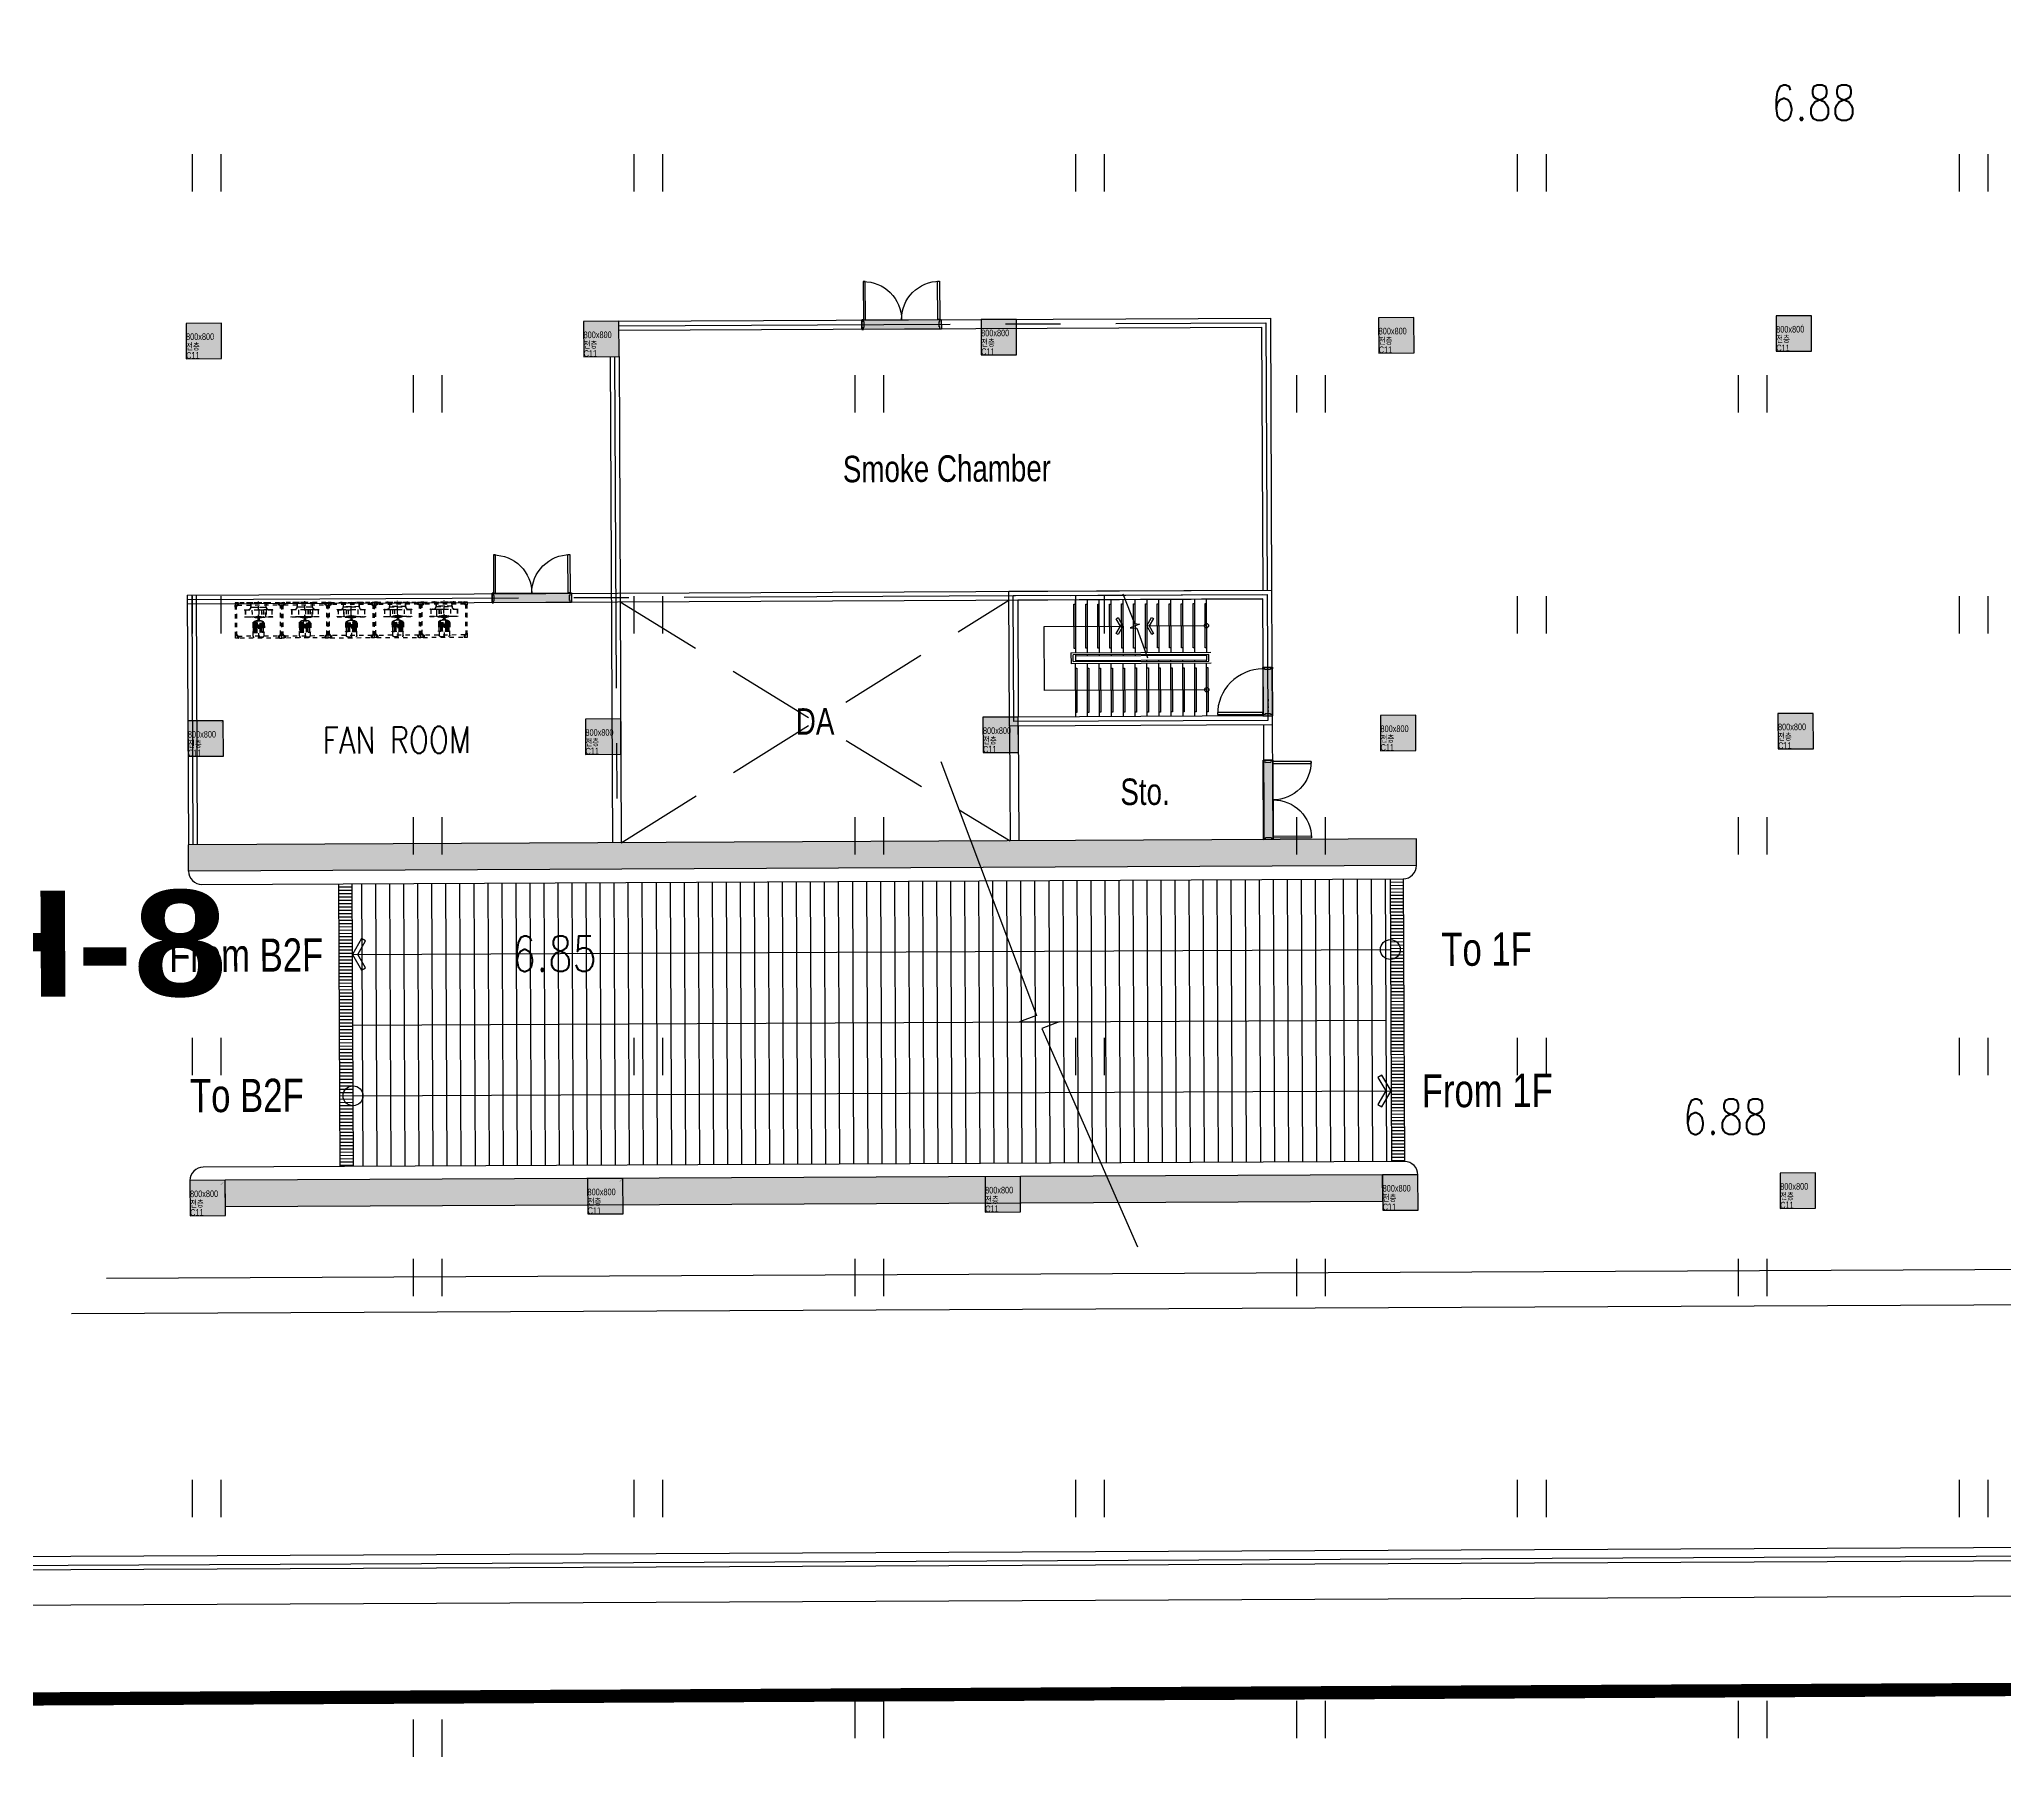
# Model space of a CAD drawing. Extents: x 582395 to 582722, y 2329868 to 2330119.
# Drawn here: x 582490.56 to 582535.06, y 2329956.29 to 2329995.15 of the extents above; entities that cross this region are included whole.
import ezdxf
from ezdxf.enums import TextEntityAlignment as Align

# ---------------------------------------------------------------- set-up
doc = ezdxf.new("R2010")
doc.units = 0
for name, pattern in [('ACAD_ISO05W100', [33, 24, -3, 0, -3, 0, -3]), ('CENTER2', [1.125, 0.75, -0.125, 0.125, -0.125]), ('DASHED', [3, 2, -1]), ('HIDDEN', [2, 1, -1])]:
    doc.linetypes.add(name, pattern=pattern)
for name, color, linetype in [('A-252', 252, 'Continuous'), ('A-254', 254, 'Continuous'), ('A-CEN2', 8, 'CENTER2'), ('A-COL', 2, 'Continuous'), ('A-CON', 2, 'Continuous'), ('A-ELE4', 8, 'Continuous'), ('A-HR', 6, 'Continuous'), ('A-OPEN2', 9, 'DASHED'), ('A-PAT', 251, 'Continuous'), ('A-SITE', 2, 'ACAD_ISO05W100'), ('A-STR', 4, 'Continuous'), ('A-SYM', 7, 'Continuous'), ('A-TXT1', 3, 'Continuous'), ('A-WALB', 3, 'Continuous'), ('dc1', 4, 'Continuous'), ('KYHIEU', 3, 'Continuous'), ('MM-ACHT-EQPM', 1, 'Continuous'), ('RG', 11, 'Continuous'), ('X-PLAN$0$A-DOOR', 4, 'Continuous'), ('X-PLAN$0$A-DOORF', 9, 'Continuous'), ('새 블$0$_A-DIM', 7, 'Continuous')]:
    doc.layers.add(name, color=color, linetype=linetype)
doc.layers.add('EText', color=9, linetype='Continuous', lineweight=5)
doc.styles.add('DC', font='romans.shx', dxfattribs={"width": 0.8, "height": 0.8})
doc.styles.add('Hrtext', font='', dxfattribs={"width": 0.8})
doc.styles.add('style1', font='romans.shx')
doc.styles.add('X-PLAN$0$Standard', font='')
doc.styles.add('새 블$0$arial black', font='')
doc.styles.get('Hrtext').set_extended_font_data('Dotum')
doc.styles.get('X-PLAN$0$Standard').set_extended_font_data('DotumChe')
doc.styles.get('새 블$0$arial black').set_extended_font_data('Arial Black')

# ---------------------------------------------------------------- blocks, each defined once
blk = doc.blocks.new('A$C4eba979e')
at = {"layer": 'A-254'}
h = blk.add_hatch(color=256, dxfattribs=at)
h.dxf.hatch_style = 1
h.paths.add_polyline_path([(400, 400), (-400, 400), (-400, -400), (400, -400)])
at = {"layer": 'A-COL'}
blk.add_lwpolyline([(-400, -400), (400, -400), (400, 400), (-400, 400)], close=True, dxfattribs=at)
at = {"layer": 'Defpoints', "const_width": 0.373}
blk.add_lwpolyline([(400, 400), (-400, -400)], dxfattribs=at)
at = {"layer": 'Defpoints', "style": 'Hrtext', "width": 0.8}
for s, p in [('800x800', (-400, 22)), ('C11', (-400, -400)), ('전층', (-400, -200))]:
    blk.add_text(s, height=150, dxfattribs=at).set_placement(p)
blk = doc.blocks.new('DOOR_DOUBLE-1')
at = {"layer": 'X-PLAN$0$A-DOOR', "true_color": 0xffffff}
h = blk.add_hatch(color=7, dxfattribs=at)
h.dxf.hatch_style = 1
h.paths.add_polyline_path([(900, 220), (-900, 220), (-900, 0), (900, 0)])
at = {"layer": 'X-PLAN$0$A-DOOR'}
for points in [[(-865, 220), (-820, 220), (-820, 1085), (-865, 1085)], [(865, 220), (820, 220), (820, 1085), (865, 1085)], [(-900, 0), (-865, 0), (-865, 50), (-850, 50), (-850, 170), (-865, 170), (-865, 220), (-900, 220)], [(900, 0), (865, 0), (865, 50), (850, 50), (850, 170), (865, 170), (865, 220), (900, 220)]]:
    blk.add_lwpolyline(points, close=True, dxfattribs=at)
at = {"layer": 'X-PLAN$0$A-DOOR', "color": 7, "true_color": 0xffffff}
blk.add_lwpolyline([(900, 220), (-900, 220), (-900, 0), (900, 0)], close=True, dxfattribs=at)
at = {"layer": 'X-PLAN$0$A-DOORF'}
for centre, start, end in [((-865, 220), 359.9893, 90.0107), ((865, 220), 89.9893, 180.0107)]:
    blk.add_arc(centre, 865, start, end, dxfattribs=at)
blk = doc.blocks.new('A$C332D1D69')
at = {"layer": 'MM-ACHT-EQPM', "color": 253, "linetype": 'HIDDEN'}
for p, q in [((30, 1000), (30, 1050)), ((30, 1050), (97, 1050)), ((30, 47), (30, 1003)), ((30, 47), (30, 1003)), ((30, 1000), (65, 1000)), ((32, 978), (32, 1000)), ((32, 978), (34, 975)), ((33, 978), (33, 1000)), ((33, 978), (34, 976)), ((76, 976), (34, 976)), ((76, 975), (34, 975)), ((80, 1000), (65, 1000)), ((77, 978), (76, 976)), ((78, 978), (76, 975)), ((783, 1050), (77, 1050)), ((783, 1050), (77, 1050)), ((77, 978), (77, 1000)), ((78, 978), (78, 1000)), ((80, 1020), (97, 1020)), ((80, 1000), (80, 1020)), ((80, 1000), (80, 50)), ((80, 1000), (97, 1000)), ((97, 1020), (97, 1050)), ((97, 1050), (97, 1050)), ((119, 1048), (97, 1048)), ((119, 1047), (97, 1047)), ((119, 1023), (97, 1023)), ((119, 1022), (97, 1022)), ((780, 1020), (97, 1020)), ((97, 1020), (97, 1000)), ((119, 1048), (122, 1046)), ((119, 1047), (121, 1046)), ((119, 1022), (122, 1024)), ((119, 1023), (121, 1024)), ((121, 1046), (121, 1024)), ((122, 1046), (122, 1024)), ((741, 1048), (738, 1046)), ((738, 1046), (738, 1024)), ((741, 1022), (738, 1024)), ((741, 1047), (739, 1046)), ((739, 1046), (739, 1024)), ((741, 1023), (739, 1024)), ((741, 1048), (763, 1048)), ((741, 1047), (763, 1047)), ((741, 1023), (763, 1023)), ((741, 1022), (763, 1022)), ((763, 1020), (763, 1050)), ((830, 1050), (763, 1050)), ((763, 1050), (763, 1050)), ((763, 1020), (763, 1000)), ((780, 1020), (763, 1020)), ((780, 1000), (763, 1000)), ((780, 1000), (780, 1020)), ((780, 1000), (780, 50)), ((780, 1000), (795, 1000)), ((782, 978), (782, 1000)), ((782, 978), (784, 975)), ((783, 978), (783, 1000)), ((783, 978), (784, 976)), ((784, 976), (826, 976)), ((784, 975), (826, 975)), ((830, 1000), (795, 1000)), ((827, 978), (826, 976)), ((828, 978), (826, 975)), ((827, 978), (827, 1000)), ((828, 978), (828, 1000)), ((830, 1000), (830, 1050)), ((830, 47), (830, 1003)), ((406, 525), (0, 525)), ((30, 796), (33, 796)), ((30, 525), (30, 796)), ((33, 789), (30, 792)), ((33, 777), (30, 779)), ((33, 764), (30, 767)), ((33, 752), (30, 755)), ((30, 254), (30, 525)), ((36, 737), (31, 741)), ((33, 753), (33, 796)), ((33, 525), (33, 736)), ((33, 314), (33, 525)), ((72, 700), (68, 704)), ((86, 698), (83, 701)), ((88, 701), (128, 701)), ((88, 699), (134, 699)), ((98, 699), (96, 701)), ((111, 699), (108, 701)), ((123, 699), (121, 701)), ((128, 706), (129, 706)), ((128, 706), (128, 701)), ((128, 703), (129, 703)), ((128, 701), (134, 701)), ((128, 699), (128, 351)), ((132, 703), (129, 706)), ((134, 701), (133, 701)), ((134, 525), (134, 701)), ((134, 349), (134, 525)), ((143, 704), (140, 706)), ((153, 707), (150, 709)), ((161, 711), (159, 713)), ((169, 715), (167, 717)), ((176, 721), (174, 723)), ((182, 728), (180, 729)), ((187, 735), (185, 737)), ((191, 743), (189, 745)), ((194, 752), (192, 755)), ((193, 847), (196, 847)), ((193, 761), (193, 847)), ((196, 838), (193, 841)), ((196, 826), (193, 828)), ((196, 813), (193, 816)), ((196, 801), (193, 804)), ((196, 788), (193, 791)), ((196, 776), (193, 779)), ((196, 763), (193, 766)), ((193, 525), (193, 748)), ((193, 302), (193, 525)), ((196, 525), (196, 847)), ((196, 826), (351, 826)), ((196, 823), (351, 823)), ((196, 673), (351, 673)), ((196, 203), (196, 525)), ((196, 515), (342, 515)), ((196, 456), (349, 456)), ((196, 454), (349, 454)), ((320, 525), (843, 525)), ((335, 539), (335, 511)), ((335, 539), (335, 511)), ((336, 540), (427, 540)), ((336, 510), (427, 510)), ((342, 587), (342, 515)), ((342, 587), (349, 587)), ((342, 543), (374, 543)), ((342, 515), (342, 463)), ((374, 507), (342, 507)), ((349, 463), (342, 463)), ((349, 635), (349, 515)), ((349, 635), (356, 635)), ((349, 515), (349, 415)), ((351, 847), (356, 847)), ((351, 635), (351, 847)), ((356, 839), (351, 845)), ((356, 827), (351, 832)), ((356, 814), (351, 820)), ((356, 802), (351, 807)), ((356, 789), (351, 795)), ((356, 777), (351, 782)), ((356, 764), (351, 770)), ((356, 752), (351, 757)), ((356, 739), (351, 745)), ((356, 727), (351, 732)), ((356, 714), (351, 720)), ((356, 702), (351, 708)), ((356, 690), (351, 695)), ((356, 677), (351, 683)), ((356, 665), (351, 670)), ((356, 652), (351, 658)), ((356, 640), (351, 645)), ((356, 525), (356, 847)), ((356, 665), (365, 665)), ((356, 203), (356, 525)), ((365, 525), (365, 665)), ((365, 385), (365, 525)), ((366, 587), (374, 587)), ((374, 463), (366, 463)), ((374, 525), (374, 587)), ((374, 463), (374, 525)), ((427, 540), (429, 543)), ((427, 540), (427, 510)), ((429, 507), (427, 510)), ((429, 543), (429, 507)), ((429, 543), (431, 543)), ((429, 507), (431, 507)), ((431, 562), (431, 488)), ((431, 562), (438, 562)), ((431, 488), (438, 488)), ((438, 567), (438, 483)), ((438, 567), (440, 567)), ((438, 483), (440, 483)), ((440, 567), (440, 483)), ((471, 651), (471, 409)), ((486, 651), (471, 651)), ((486, 650), (499, 655)), ((486, 651), (486, 404)), ((699, 638), (486, 638)), ((486, 630), (499, 636)), ((699, 618), (486, 618)), ((486, 611), (499, 616)), ((699, 599), (486, 599)), ((486, 591), (499, 597)), ((699, 579), (486, 579)), ((486, 572), (499, 577)), ((699, 560), (486, 560)), ((486, 552), (499, 558)), ((486, 498), (499, 493)), ((699, 490), (486, 490)), ((486, 478), (499, 473)), ((699, 471), (486, 471)), ((486, 459), (499, 454)), ((699, 451), (486, 451)), ((493, 652), (692, 652)), ((493, 633), (692, 633)), ((493, 613), (692, 613)), ((493, 594), (692, 594)), ((493, 574), (692, 574)), ((493, 555), (692, 555)), ((493, 495), (692, 495)), ((493, 476), (692, 476)), ((493, 456), (692, 456)), ((499, 655), (685, 655)), ((499, 638), (499, 636)), ((499, 636), (685, 636)), ((499, 618), (499, 616)), ((499, 616), (685, 616)), ((499, 599), (499, 597)), ((499, 597), (685, 597)), ((499, 579), (499, 577)), ((499, 577), (685, 577)), ((499, 560), (499, 558)), ((499, 558), (685, 558)), ((499, 493), (685, 493)), ((499, 490), (499, 493)), ((499, 473), (685, 473)), ((499, 471), (499, 473)), ((499, 454), (685, 454)), ((499, 451), (499, 454)), ((587, 655), (587, 397)), ((699, 650), (685, 655)), ((685, 638), (685, 636)), ((699, 630), (685, 636)), ((685, 618), (685, 616)), ((699, 611), (685, 616)), ((685, 599), (685, 597)), ((699, 591), (685, 597)), ((685, 579), (685, 577)), ((699, 572), (685, 577)), ((685, 560), (685, 558)), ((699, 552), (685, 558)), ((699, 498), (685, 493)), ((685, 490), (685, 493)), ((699, 478), (685, 473)), ((685, 471), (685, 473)), ((699, 459), (685, 454)), ((685, 451), (685, 454)), ((699, 650), (699, 404)), ((783, 650), (699, 650)), ((810, 436), (810, 623)), ((33, 298), (30, 296)), ((33, 286), (30, 283)), ((33, 273), (30, 271)), ((33, 261), (30, 258)), ((33, 254), (30, 254)), ((30, 50), (30, 0)), ((30, 50), (65, 50)), ((30, 0), (97, 0)), ((36, 314), (31, 309)), ((32, 72), (34, 75)), ((32, 72), (32, 50)), ((33, 254), (33, 297)), ((33, 72), (34, 74)), ((33, 72), (33, 50)), ((76, 75), (34, 75)), ((76, 74), (34, 74)), ((80, 50), (65, 50)), ((72, 350), (68, 346)), ((78, 72), (76, 75)), ((77, 72), (76, 74)), ((77, 72), (77, 50)), ((783, 0), (77, 0)), ((783, 0), (77, 0)), ((78, 72), (78, 50)), ((80, 50), (80, 30)), ((80, 50), (97, 50)), ((80, 30), (97, 30)), ((86, 352), (83, 349)), ((134, 351), (88, 351)), ((128, 349), (88, 349)), ((98, 351), (96, 349)), ((97, 30), (97, 50)), ((763, 30), (97, 30)), ((97, 30), (97, 0)), ((119, 28), (97, 28)), ((119, 27), (97, 27)), ((119, 3), (97, 3)), ((119, 2), (97, 2)), ((97, 0), (97, 0)), ((111, 351), (108, 349)), ((119, 28), (122, 26)), ((119, 27), (121, 26)), ((119, 2), (122, 4)), ((119, 3), (121, 4)), ((123, 351), (121, 349)), ((121, 4), (121, 26)), ((122, 4), (122, 26)), ((128, 349), (128, 344)), ((134, 349), (128, 349)), ((129, 347), (128, 347)), ((129, 344), (128, 344)), ((132, 347), (129, 344)), ((134, 350), (133, 349)), ((143, 346), (140, 344)), ((153, 343), (150, 341)), ((161, 340), (159, 337)), ((169, 335), (167, 333)), ((176, 329), (174, 327)), ((182, 323), (180, 321)), ((187, 315), (185, 313)), ((191, 307), (189, 305)), ((194, 298), (192, 295)), ((193, 203), (193, 289)), ((196, 287), (193, 284)), ((196, 274), (193, 271)), ((196, 262), (193, 259)), ((196, 249), (193, 247)), ((196, 237), (193, 234)), ((196, 224), (193, 222)), ((196, 212), (193, 209)), ((196, 203), (193, 203)), ((196, 411), (351, 411)), ((196, 409), (351, 409)), ((351, 363), (196, 363)), ((196, 352), (351, 352)), ((196, 227), (351, 227)), ((196, 224), (351, 224)), ((356, 415), (349, 415)), ((351, 203), (351, 415)), ((356, 403), (351, 408)), ((356, 390), (351, 396)), ((356, 378), (351, 383)), ((356, 365), (351, 371)), ((356, 353), (351, 358)), ((356, 340), (351, 346)), ((356, 328), (351, 333)), ((356, 315), (351, 321)), ((356, 303), (351, 308)), ((356, 290), (351, 296)), ((356, 278), (351, 283)), ((356, 265), (351, 271)), ((356, 253), (351, 258)), ((356, 240), (351, 246)), ((356, 228), (351, 234)), ((356, 215), (351, 221)), ((356, 203), (351, 209)), ((356, 203), (351, 203)), ((365, 385), (356, 385)), ((486, 409), (471, 409)), ((486, 439), (499, 434)), ((486, 420), (499, 415)), ((699, 412), (486, 412)), ((486, 400), (499, 395)), ((493, 437), (692, 437)), ((493, 417), (692, 417)), ((493, 398), (692, 398)), ((499, 434), (685, 434)), ((499, 432), (499, 434)), ((499, 415), (685, 415)), ((499, 412), (499, 415)), ((499, 395), (685, 395)), ((699, 439), (685, 434)), ((685, 432), (685, 434)), ((699, 420), (685, 415)), ((685, 412), (685, 415)), ((699, 400), (685, 395)), ((699, 409), (783, 409)), ((741, 28), (738, 26)), ((738, 4), (738, 26)), ((741, 2), (738, 4)), ((741, 27), (739, 26)), ((739, 4), (739, 26)), ((741, 3), (739, 4)), ((741, 28), (763, 28)), ((741, 27), (763, 27)), ((741, 3), (763, 3)), ((741, 2), (763, 2)), ((763, 30), (763, 50)), ((780, 50), (763, 50)), ((763, 30), (763, 0)), ((780, 30), (763, 30)), ((830, 0), (763, 0)), ((763, 0), (763, 0)), ((780, 50), (780, 30)), ((780, 50), (795, 50)), ((782, 72), (784, 75)), ((782, 72), (782, 50)), ((783, 72), (784, 74)), ((783, 72), (783, 50)), ((784, 75), (826, 75)), ((784, 74), (826, 74)), ((830, 50), (795, 50)), ((828, 72), (826, 75)), ((827, 72), (826, 74)), ((827, 72), (827, 50)), ((828, 72), (828, 50)), ((830, 50), (830, 0))]:
    blk.add_line(p, q, dxfattribs=at)
for centre in [(94, 1003), (766, 1003), (94, 47), (766, 47)]:
    blk.add_circle(centre, 1.17, dxfattribs=at)
for centre, radius, start, end in [((85, 753), 54.8, 180.6764, 273.6831), ((85, 753), 52.1, 180.7136, 273.8723), ((130, 769), 63.2, 268.9575, 353.0607), ((130, 769), 66, 268.9984, 353.3735), ((366, 589), 1.67, 180, 270), ((366, 461), 1.67, 90, 180), ((85, 297), 54.8, 86.3169, 179.3236), ((85, 297), 52.1, 86.1277, 179.2864), ((130, 281), 66, 6.6265, 91.0016), ((130, 281), 63.2, 6.9393, 91.0425)]:
    blk.add_arc(centre, radius, start, end, dxfattribs=at)
at = {"layer": 'MM-ACHT-EQPM', "color": 253, "linetype": 'HIDDEN', "extrusion": (0, 0, -1)}
for centre, major_axis, start_param, end_param in [((336, 539), (0.766, 0.766), 3.926991, 5.497787), ((336, 539), (0.766, 0.766), 3.926991, 5.497787), ((336, 511), (-0.766, 0.766), 3.926991, 5.497787), ((336, 511), (-0.766, 0.766), 3.926991, 5.497787), ((547, 566), (-75.6, 75.6), 5.506722, 6.270067), ((547, 484), (75.6, 75.6), 3.154711, 3.918056), ((783, 623), (19.2, 19.2), -0.785398, 0.785398), ((783, 436), (-19.2, 19.2), 2.356194, 3.926991)]:
    blk.add_ellipse(centre, major_axis=major_axis, ratio=1, start_param=start_param, end_param=end_param, dxfattribs=at)
blk = doc.blocks.new('X-PLAN$0$SD-1000-220')
at = {"layer": 'X-PLAN$0$A-DOOR', "true_color": 0xffffff}
h = blk.add_hatch(color=7, dxfattribs=at)
h.dxf.hatch_style = 1
h.paths.add_polyline_path([(0, -192), (1100, -192), (1100, 28), (0, 28)])
at = {"layer": 'X-PLAN$0$A-DOOR'}
for points in [[(35, 28), (80, 28), (80, 1058), (35, 1058)], [(0, -192), (35, -192), (35, -142), (50, -142), (50, -22), (35, -22), (35, 28), (0, 28)], [(1100, -192), (1065, -192), (1065, -142), (1050, -142), (1050, -22), (1065, -22), (1065, 28), (1100, 28)]]:
    blk.add_lwpolyline(points, close=True, dxfattribs=at)
at = {"layer": 'X-PLAN$0$A-DOOR', "color": 7, "true_color": 0xffffff}
blk.add_lwpolyline([(0, -192), (1100, -192), (1100, 28), (0, 28)], close=True, dxfattribs=at)
at = {"layer": 'X-PLAN$0$A-DOORF'}
blk.add_arc((35, 28), 1030, 359.9893, 90.0107, dxfattribs=at)
at = {"layer": 'Defpoints', "linetype": 'Continuous', "style": 'X-PLAN$0$Standard', "text_generation_flag": 6}
blk.add_text('SD-1100-220', height=37.5, rotation=180, dxfattribs=at).set_placement((251, -88), align=Align.MIDDLE)

msp = doc.modelspace()

# ---------------------------------------------------------------- hatches: boundary and pattern name
at = {"layer": 'A-252'}
h = msp.add_hatch(dxfattribs=at)
h.set_pattern_fill('ANSI31', color=8, scale=0.1, angle=225.2665)
h.set_pattern_definition([(270.26651, (582789.571, 2329719.59455), (0.31749657, 0.00147685), [])])
h.paths.add_polyline_path([(582497.641, 2329976.044), (582497.671, 2329969.644), (582521.171, 2329969.753), (582521.141, 2329976.153)])
at = {"layer": 'A-ELE4'}
h = msp.add_hatch(dxfattribs=at)
h.set_pattern_fill('ANSI31', color=8, scale=0.6, angle=315.2665)
h.set_pattern_definition([(0.266512, (582638.54506, 2329643.398515), (-0.000348862, 0.074999189), [])])
h.paths.add_polyline_path([(582521.171, 2329969.753), (582521.471, 2329969.755), (582521.441, 2329976.155), (582521.141, 2329976.153)])
h = msp.add_hatch(dxfattribs=at)
h.set_pattern_fill('ANSI31', color=8, scale=0.6, angle=315.2665)
h.set_pattern_definition([(0.266512, (582614.74532, 2329643.28781), (-0.000348862, 0.074999189), [])])
h.paths.add_polyline_path([(582497.371, 2329969.643), (582497.671, 2329969.644), (582497.641, 2329976.044), (582497.341, 2329976.043)])
at = {"layer": 'A-PAT'}
h = msp.add_hatch(color=8, dxfattribs=at)
h.dxf.hatch_style = 1
h.paths.add_polyline_path([(582521.737, 2329977.056), (582493.937, 2329976.927), (582493.94, 2329976.327), (582521.739, 2329976.456)])
h = msp.add_hatch(color=8, dxfattribs=at)
h.dxf.hatch_style = 1
h.paths.add_polyline_path([(582520.972, 2329969.452), (582494.772, 2329969.331), (582494.775, 2329968.731), (582520.975, 2329968.852)])

# ---------------------------------------------------------------- linework, layer by layer
at = {"layer": 'A-CEN2', "color": 8, "ltscale": 10}
for p, q in [((582503.586, 2329987.972), (582503.637, 2329976.972)), ((582493.911, 2329982.477), (582518.261, 2329982.59)), ((582494.011, 2329982.577), (582494.037, 2329976.927))]:
    msp.add_line(p, q, dxfattribs=at)
msp.add_lwpolyline([(582503.682, 2329988.672), (582518.332, 2329988.74), (582518.36, 2329982.692)], dxfattribs=at)
msp.add_lwpolyline([(582518.374, 2329979.74), (582512.624, 2329979.714), (582512.611, 2329982.564), (582518.361, 2329982.59)], close=True, dxfattribs=at)
at = {"layer": 'A-CON', "color": 8, "ltscale": 10}
for p, q in [((582518.261, 2329982.49), (582512.711, 2329982.464)), ((582512.711, 2329982.464), (582512.724, 2329979.814)), ((582518.274, 2329979.84), (582518.261, 2329982.49)), ((582521.737, 2329977.056), (582493.937, 2329976.927)), ((582521.739, 2329976.456), (582493.94, 2329976.327)), ((582520.972, 2329969.452), (582494.772, 2329969.331)), ((582520.975, 2329968.852), (582494.775, 2329968.731)), ((582667.411, 2329961.333), (582451.014, 2329960.327)), ((582668.215, 2329960.537), (582450.217, 2329959.523))]:
    msp.add_line(p, q, dxfattribs=at)
at = {"layer": 'A-CON', "color": 8}
for p, q in [((582521.739, 2329976.456), (582521.737, 2329977.056)), ((582493.94, 2329976.327), (582493.937, 2329976.927)), ((582494.775, 2329968.731), (582494.772, 2329969.331)), ((582494.775, 2329968.731), (582494.772, 2329969.331)), ((582520.975, 2329968.852), (582520.972, 2329969.452)), ((582492.083, 2329967.118), (582649.381, 2329967.85)), ((582491.286, 2329966.314), (582650.185, 2329967.053))]:
    msp.add_line(p, q, dxfattribs=at)
at = {"layer": 'A-CON', "color": 8, "ltscale": 10}
for points in [[(582518.46, 2329982.691), (582518.475, 2329979.641), (582512.525, 2329979.613), (582512.51, 2329982.663), (582518.46, 2329982.691)], [(582518.274, 2329979.84), (582512.724, 2329979.814)]]:
    msp.add_lwpolyline(points, dxfattribs=at)
at = {"layer": 'A-ELE4', "color": 8}
for points in [[(582514.017, 2329981.37), (582513.987, 2329981.37), (582513.982, 2329982.37), (582514.012, 2329982.37)], [(582514.287, 2329981.371), (582514.257, 2329981.371), (582514.252, 2329982.371), (582514.282, 2329982.371)], [(582514.557, 2329981.373), (582514.527, 2329981.373), (582514.522, 2329982.373), (582514.552, 2329982.373)], [(582514.827, 2329981.374), (582514.797, 2329981.374), (582514.792, 2329982.374), (582514.822, 2329982.374)], [(582515.097, 2329981.375), (582515.067, 2329981.375), (582515.062, 2329982.375), (582515.092, 2329982.375)], [(582515.366, 2329981.376), (582515.336, 2329981.376), (582515.332, 2329982.376), (582515.362, 2329982.376)], [(582515.636, 2329981.378), (582515.606, 2329981.378), (582515.602, 2329982.378), (582515.632, 2329982.378)], [(582515.906, 2329981.379), (582515.876, 2329981.379), (582515.872, 2329982.379), (582515.902, 2329982.379)], [(582516.176, 2329981.38), (582516.146, 2329981.38), (582516.142, 2329982.38), (582516.172, 2329982.38)], [(582516.446, 2329981.381), (582516.416, 2329981.381), (582516.412, 2329982.381), (582516.442, 2329982.381)], [(582516.716, 2329981.383), (582516.686, 2329981.383), (582516.682, 2329982.383), (582516.712, 2329982.383)], [(582516.986, 2329981.384), (582516.956, 2329981.384), (582516.952, 2329982.384), (582516.982, 2329982.384)], [(582514.019, 2329980.92), (582514.049, 2329980.92), (582514.053, 2329979.92), (582514.023, 2329979.92)], [(582514.289, 2329980.921), (582514.319, 2329980.922), (582514.323, 2329979.922), (582514.293, 2329979.921)], [(582514.559, 2329980.923), (582514.589, 2329980.923), (582514.593, 2329979.923), (582514.563, 2329979.923)], [(582514.829, 2329980.924), (582514.859, 2329980.924), (582514.863, 2329979.924), (582514.833, 2329979.924)], [(582515.099, 2329980.925), (582515.129, 2329980.925), (582515.133, 2329979.925), (582515.103, 2329979.925)], [(582515.369, 2329980.926), (582515.399, 2329980.927), (582515.403, 2329979.927), (582515.373, 2329979.926)], [(582515.639, 2329980.928), (582515.669, 2329980.928), (582515.673, 2329979.928), (582515.643, 2329979.928)], [(582515.909, 2329980.929), (582515.939, 2329980.929), (582515.943, 2329979.929), (582515.913, 2329979.929)], [(582516.179, 2329980.93), (582516.209, 2329980.93), (582516.213, 2329979.93), (582516.183, 2329979.93)], [(582516.449, 2329980.931), (582516.479, 2329980.932), (582516.483, 2329979.932), (582516.453, 2329979.931)], [(582516.719, 2329980.933), (582516.749, 2329980.933), (582516.753, 2329979.933), (582516.723, 2329979.933)], [(582516.989, 2329980.934), (582517.019, 2329980.934), (582517.023, 2329979.934), (582516.993, 2329979.934)], [(582521.141, 2329976.153), (582521.171, 2329969.753)], [(582521.441, 2329976.155), (582521.471, 2329969.755)], [(582497.371, 2329969.643), (582497.341, 2329976.043)], [(582497.671, 2329969.644), (582497.641, 2329976.044)]]:
    msp.add_lwpolyline(points, dxfattribs=at)
for points in [[(582493.94, 2329976.327), (582493.94, 2329976.327, 0.414214), (582494.241, 2329976.028), (582521.441, 2329976.155, 0.414214), (582521.739, 2329976.456), (582521.739, 2329976.456)], [(582521.772, 2329969.456), (582521.772, 2329969.456, 0.414214), (582521.471, 2329969.755), (582494.271, 2329969.628, 0.414214), (582493.972, 2329969.327), (582493.972, 2329969.311)]]:
    msp.add_lwpolyline(points, format="xyb", dxfattribs=at)
at = {"layer": 'A-HR', "color": 8}
for p, q in [((582513.917, 2329981.27), (582517.087, 2329981.284)), ((582513.917, 2329981.27), (582513.918, 2329981.02)), ((582517.088, 2329981.034), (582513.918, 2329981.02)), ((582517.037, 2329981.234), (582513.967, 2329981.22)), ((582513.968, 2329981.07), (582513.967, 2329981.22)), ((582513.968, 2329981.07), (582517.038, 2329981.084)), ((582517.038, 2329981.084), (582517.037, 2329981.234))]:
    msp.add_line(p, q, dxfattribs=at)
at = {"layer": 'A-OPEN2', "color": 8}
for p, q in [((582503.712, 2329982.422), (582512.537, 2329977.013)), ((582503.737, 2329976.972), (582512.511, 2329982.463))]:
    msp.add_line(p, q, dxfattribs=at)
at = {"layer": 'A-SITE', "const_width": 0.3}
msp.add_lwpolyline([(582670.15, 2330026.75), (582640.01, 2330056.61), (582447.17, 2330055.71), (582447.61, 2329957.39), (582670.47, 2329958.45)], close=True, dxfattribs=at)
at = {"layer": 'A-STR', "color": 8}
for p, q in [((582514.011, 2329982.47), (582514.017, 2329981.27)), ((582514.281, 2329982.471), (582514.287, 2329981.271)), ((582514.551, 2329982.473), (582514.557, 2329981.273)), ((582514.821, 2329982.474), (582514.827, 2329981.274)), ((582515.091, 2329982.475), (582515.097, 2329981.275)), ((582515.361, 2329982.476), (582515.367, 2329981.276)), ((582515.631, 2329982.478), (582515.637, 2329981.278)), ((582515.901, 2329982.479), (582515.907, 2329981.279)), ((582516.171, 2329982.48), (582516.177, 2329981.28)), ((582516.441, 2329982.481), (582516.447, 2329981.281)), ((582516.711, 2329982.483), (582516.717, 2329981.283)), ((582516.981, 2329982.484), (582516.987, 2329981.284)), ((582514.017, 2329981.22), (582514.018, 2329981.07)), ((582516.987, 2329981.209), (582514.017, 2329981.195)), ((582514.018, 2329981.095), (582516.988, 2329981.109)), ((582514.287, 2329981.221), (582514.287, 2329981.196)), ((582514.288, 2329981.071), (582514.288, 2329981.096)), ((582514.557, 2329981.223), (582514.557, 2329981.198)), ((582514.558, 2329981.073), (582514.558, 2329981.098)), ((582514.827, 2329981.224), (582514.827, 2329981.199)), ((582514.828, 2329981.074), (582514.828, 2329981.099)), ((582515.097, 2329981.225), (582515.097, 2329981.2)), ((582515.098, 2329981.075), (582515.098, 2329981.1)), ((582515.367, 2329981.226), (582515.367, 2329981.201)), ((582515.368, 2329981.076), (582515.368, 2329981.101)), ((582515.637, 2329981.228), (582515.637, 2329981.203)), ((582515.638, 2329981.078), (582515.638, 2329981.103)), ((582515.644, 2329979.828), (582515.638, 2329981.028)), ((582515.907, 2329981.229), (582515.907, 2329981.204)), ((582515.908, 2329981.079), (582515.908, 2329981.104)), ((582515.914, 2329979.829), (582515.908, 2329981.029)), ((582516.177, 2329981.23), (582516.177, 2329981.205)), ((582516.178, 2329981.08), (582516.178, 2329981.105)), ((582516.184, 2329979.83), (582516.178, 2329981.03)), ((582516.447, 2329981.231), (582516.447, 2329981.206)), ((582516.448, 2329981.081), (582516.448, 2329981.106)), ((582516.454, 2329979.831), (582516.448, 2329981.031)), ((582516.717, 2329981.233), (582516.717, 2329981.208)), ((582516.718, 2329981.083), (582516.718, 2329981.108)), ((582516.724, 2329979.833), (582516.718, 2329981.033)), ((582516.987, 2329981.234), (582516.988, 2329981.109)), ((582516.988, 2329981.084), (582516.988, 2329981.109)), ((582516.994, 2329979.834), (582516.988, 2329981.034)), ((582514.024, 2329979.82), (582514.018, 2329981.02)), ((582514.294, 2329979.821), (582514.288, 2329981.021)), ((582514.564, 2329979.823), (582514.558, 2329981.023)), ((582514.834, 2329979.824), (582514.828, 2329981.024)), ((582515.104, 2329979.825), (582515.098, 2329981.025)), ((582515.374, 2329979.826), (582515.368, 2329981.026))]:
    msp.add_line(p, q, dxfattribs=at)
at = {"layer": 'A-SYM', "color": 8}
for points in [[(582515.092, 2329982.604), (582515.355, 2329981.934), (582515.47, 2329981.918), (582515.258, 2329981.834), (582515.406, 2329981.825), (582515.649, 2329981.157)], [(582516.991, 2329980.434), (582513.321, 2329980.417), (582513.314, 2329981.867), (582515.094, 2329981.875)], [(582515.634, 2329981.878), (582516.984, 2329981.884)], [(582510.972, 2329978.806), (582513.14, 2329973.063), (582512.749, 2329972.914), (582513.649, 2329972.918), (582513.258, 2329972.77), (582515.423, 2329967.827)], [(582497.946, 2329974.754), (582497.854, 2329974.806), (582497.649, 2329974.444), (582497.858, 2329974.085), (582497.949, 2329974.138), (582497.77, 2329974.445), (582497.946, 2329974.754)], [(582497.649, 2329974.444), (582521.148, 2329974.553)], [(582497.656, 2329972.844), (582521.056, 2329972.953)], [(582520.866, 2329971.043), (582520.957, 2329970.991), (582521.163, 2329971.353), (582520.954, 2329971.712), (582520.863, 2329971.659), (582521.042, 2329971.353), (582520.866, 2329971.043)], [(582497.663, 2329971.244), (582521.163, 2329971.353)]]:
    msp.add_lwpolyline(points, dxfattribs=at)
for points in [[(582514.984, 2329981.683), (582514.943, 2329981.706), (582515.039, 2329981.875), (582514.941, 2329982.042), (582514.982, 2329982.067), (582515.094, 2329981.875)], [(582515.744, 2329982.07), (582515.786, 2329982.046), (582515.69, 2329981.878), (582515.787, 2329981.71), (582515.746, 2329981.686), (582515.634, 2329981.878)]]:
    msp.add_lwpolyline(points, close=True, dxfattribs=at)
for centre, radius in [((582516.984, 2329981.884), 0.05), ((582516.991, 2329980.434), 0.05), ((582521.148, 2329974.553), 0.225), ((582497.663, 2329971.244), 0.225)]:
    msp.add_circle(centre, radius, dxfattribs=at)
at = {"layer": 'A-WALB', "color": 8, "ltscale": 10}
for p, q in [((582503.486, 2329987.971), (582503.537, 2329976.971)), ((582503.486, 2329987.971), (582503.537, 2329976.971)), ((582503.686, 2329987.972), (582503.737, 2329976.972)), ((582503.686, 2329987.972), (582503.737, 2329976.972)), ((582493.911, 2329982.577), (582518.26, 2329982.69)), ((582493.911, 2329982.577), (582518.26, 2329982.69)), ((582493.911, 2329982.577), (582493.937, 2329976.927)), ((582493.911, 2329982.577), (582493.937, 2329976.927)), ((582493.912, 2329982.377), (582518.261, 2329982.49)), ((582493.912, 2329982.377), (582518.261, 2329982.49)), ((582494.111, 2329982.578), (582494.137, 2329976.928)), ((582494.111, 2329982.578), (582494.137, 2329976.928)), ((582556.611, 2329961.118), (582451.012, 2329960.627)), ((582556.612, 2329960.918), (582451.013, 2329960.427))]:
    msp.add_line(p, q, dxfattribs=at)
for points in [[(582503.682, 2329988.772), (582518.432, 2329988.841), (582518.46, 2329982.692)], [(582503.683, 2329988.572), (582518.233, 2329988.64), (582518.26, 2329982.691)], [(582512.525, 2329979.613), (582512.537, 2329977.013)], [(582512.725, 2329979.614), (582512.737, 2329977.014)], [(582518.275, 2329979.64), (582518.287, 2329977.04)], [(582518.475, 2329979.641), (582518.487, 2329977.041)]]:
    msp.add_lwpolyline(points, dxfattribs=at)
at = {"layer": 'KYHIEU'}
for p, q in [((582494.022, 2329992.553), (582494.022, 2329991.708)), ((582494.672, 2329992.553), (582494.672, 2329991.708)), ((582504.022, 2329992.553), (582504.022, 2329991.708)), ((582504.672, 2329992.553), (582504.672, 2329991.708)), ((582514.022, 2329992.553), (582514.022, 2329991.708)), ((582514.672, 2329992.553), (582514.672, 2329991.708)), ((582524.022, 2329992.553), (582524.022, 2329991.708)), ((582524.672, 2329992.553), (582524.672, 2329991.708)), ((582534.022, 2329992.553), (582534.022, 2329991.708)), ((582534.672, 2329992.553), (582534.672, 2329991.708)), ((582499.022, 2329987.553), (582499.022, 2329986.708)), ((582499.672, 2329987.553), (582499.672, 2329986.708)), ((582509.022, 2329987.553), (582509.022, 2329986.708)), ((582509.672, 2329987.553), (582509.672, 2329986.708)), ((582519.022, 2329987.553), (582519.022, 2329986.708)), ((582519.672, 2329987.553), (582519.672, 2329986.708)), ((582529.022, 2329987.553), (582529.022, 2329986.708)), ((582529.672, 2329987.553), (582529.672, 2329986.708)), ((582494.022, 2329982.553), (582494.022, 2329981.708)), ((582494.672, 2329982.553), (582494.672, 2329981.708)), ((582504.022, 2329982.553), (582504.022, 2329981.708)), ((582504.672, 2329982.553), (582504.672, 2329981.708)), ((582514.022, 2329982.553), (582514.022, 2329981.708)), ((582514.672, 2329982.553), (582514.672, 2329981.708)), ((582524.022, 2329982.553), (582524.022, 2329981.708)), ((582524.672, 2329982.553), (582524.672, 2329981.708)), ((582534.022, 2329982.553), (582534.022, 2329981.708)), ((582534.672, 2329982.553), (582534.672, 2329981.708)), ((582499.022, 2329977.553), (582499.022, 2329976.708)), ((582499.672, 2329977.553), (582499.672, 2329976.708)), ((582509.022, 2329977.553), (582509.022, 2329976.708)), ((582509.672, 2329977.553), (582509.672, 2329976.708)), ((582519.022, 2329977.553), (582519.022, 2329976.708)), ((582519.672, 2329977.553), (582519.672, 2329976.708)), ((582529.022, 2329977.553), (582529.022, 2329976.708)), ((582529.672, 2329977.553), (582529.672, 2329976.708)), ((582494.022, 2329972.553), (582494.022, 2329971.708)), ((582494.672, 2329972.553), (582494.672, 2329971.708)), ((582504.022, 2329972.553), (582504.022, 2329971.708)), ((582504.672, 2329972.553), (582504.672, 2329971.708)), ((582514.022, 2329972.553), (582514.022, 2329971.708)), ((582514.672, 2329972.553), (582514.672, 2329971.708)), ((582524.022, 2329972.553), (582524.022, 2329971.708)), ((582524.672, 2329972.553), (582524.672, 2329971.708)), ((582534.022, 2329972.553), (582534.022, 2329971.708)), ((582534.672, 2329972.553), (582534.672, 2329971.708)), ((582499.022, 2329967.553), (582499.022, 2329966.708)), ((582499.672, 2329967.553), (582499.672, 2329966.708)), ((582509.022, 2329967.553), (582509.022, 2329966.708)), ((582509.672, 2329967.553), (582509.672, 2329966.708)), ((582519.022, 2329967.553), (582519.022, 2329966.708)), ((582519.672, 2329967.553), (582519.672, 2329966.708)), ((582529.022, 2329967.553), (582529.022, 2329966.708)), ((582529.672, 2329967.553), (582529.672, 2329966.708)), ((582494.022, 2329962.553), (582494.022, 2329961.708)), ((582494.672, 2329962.553), (582494.672, 2329961.708)), ((582504.022, 2329962.553), (582504.022, 2329961.708)), ((582504.672, 2329962.553), (582504.672, 2329961.708)), ((582514.022, 2329962.553), (582514.022, 2329961.708)), ((582514.672, 2329962.553), (582514.672, 2329961.708)), ((582524.022, 2329962.553), (582524.022, 2329961.708)), ((582524.672, 2329962.553), (582524.672, 2329961.708)), ((582534.022, 2329962.553), (582534.022, 2329961.708)), ((582534.672, 2329962.553), (582534.672, 2329961.708)), ((582509.022, 2329957.553), (582509.022, 2329956.708)), ((582509.672, 2329957.553), (582509.672, 2329956.708)), ((582519.022, 2329957.553), (582519.022, 2329956.708)), ((582519.672, 2329957.553), (582519.672, 2329956.708)), ((582529.022, 2329957.553), (582529.022, 2329956.708)), ((582529.672, 2329957.553), (582529.672, 2329956.708)), ((582499.022, 2329957.131), (582499.022, 2329956.286)), ((582499.672, 2329957.131), (582499.672, 2329956.286))]:
    msp.add_line(p, q, dxfattribs=at)
at = {"layer": 'RG', "color": 11}
msp.add_line((582447.61, 2329957.39), (582670.47, 2329958.45), dxfattribs=at)
msp.add_lwpolyline([(582670.15, 2330026.75), (582640.01, 2330056.61), (582447.17, 2330055.71), (582447.61, 2329957.39), (582670.47, 2329958.45)], close=True, dxfattribs=at)

# ---------------------------------------------------------------- block references
at = {"color": 8, "xscale": -0.001, "yscale": 0.001, "zscale": 0.001}
for p, rotation in [((582510.083, 2329988.592), 0.2665116774998744), ((582501.712, 2329982.403), 0.2665116774998744), ((582518.273, 2329977.94), 270.2665116774999)]:
    msp.add_blockref('DOOR_DOUBLE-1', p, dxfattribs=dict(at, rotation=rotation))
at = {"layer": 'A-CON', "color": 8, "xscale": 0.001, "yscale": 0.001, "zscale": 0.001, "rotation": 0.2665116774998639}
for p in [(582494.284, 2329988.328), (582503.284, 2329988.37), (582512.284, 2329988.412), (582521.284, 2329988.454), (582530.284, 2329988.496), (582494.326, 2329979.329), (582503.326, 2329979.37), (582512.326, 2329979.412), (582521.326, 2329979.454), (582530.325, 2329979.496), (582530.374, 2329969.096), (582494.374, 2329968.929), (582503.374, 2329968.971), (582512.374, 2329969.012), (582521.374, 2329969.054)]:
    msp.add_blockref('A$C4eba979e', p, dxfattribs=at)
at = {"layer": 'MM-ACHT-EQPM', "color": 8, "yscale": 0.001, "zscale": 0.001}
for p, xscale, rotation in [((582496.048, 2329982.434), -0.001, 90.26651167749988), ((582497.098, 2329982.439), -0.001, 90.26651167749988), ((582497.098, 2329982.439), 0.001, 270.2665116774999), ((582498.148, 2329982.444), 0.001, 270.2665116774999), ((582499.198, 2329982.449), 0.001, 270.2665116774999)]:
    msp.add_blockref('A$C332D1D69', p, dxfattribs=dict(at, xscale=xscale, rotation=rotation))
at = {"layer": 'X-PLAN$0$A-DOOR', "color": 8, "xscale": 0.001, "yscale": 0.001, "zscale": 0.001, "rotation": 90.26651167749988}
msp.add_blockref('X-PLAN$0$SD-1000-220', (582518.292, 2329979.84), dxfattribs=at)

# ---------------------------------------------------------------- texts
at = {"layer": 'A-SYM', "color": 8, "style": 'Hrtext', "width": 0.8}
for s, p in [('From B2F', (582495.244, 2329974.426)), ('To 1F', (582523.326, 2329974.563)), ('From 1F', (582523.341, 2329971.363)), ('To B2F', (582495.259, 2329971.252))]:
    msp.add_text(s, height=0.75, rotation=0.2665, dxfattribs=at).set_placement(p, align=Align.MIDDLE_CENTER)
at = {"layer": 'A-TXT1', "color": 8, "style": 'Hrtext', "width": 0.8}
for s, p in [('Smoke Chamber', (582511.109, 2329985.439)), ('DA', (582508.124, 2329979.718)), ('Sto.', (582515.594, 2329978.126))]:
    msp.add_text(s, height=0.6, rotation=0.2665, dxfattribs=at).set_placement(p, align=Align.MIDDLE_CENTER)
at = {"layer": 'dc1', "style": 'DC', "width": 0.8}
for s, p in [('6.88', (582529.771, 2329993.319)), ('6.85', (582501.262, 2329974.056)), ('6.88', (582527.766, 2329970.364))]:
    msp.add_text(s, height=0.8001, dxfattribs=at).set_placement(p)
at = {"layer": 'EText', "color": 8, "style": 'style1', "width": 0.8}
msp.add_text('FAN ROOM', height=0.6, rotation=0.2665, dxfattribs=at).set_placement((582498.651, 2329979.296), align=Align.MIDDLE_CENTER)
at = {"layer": '새 블$0$_A-DIM', "color": 3, "style": '새 블$0$arial black'}
msp.add_text('BH-8', height=2.4, rotation=0.2665, dxfattribs=at).set_placement((582490.339, 2329974.683), align=Align.MIDDLE_CENTER)

doc.saveas('drawing.dxf')
